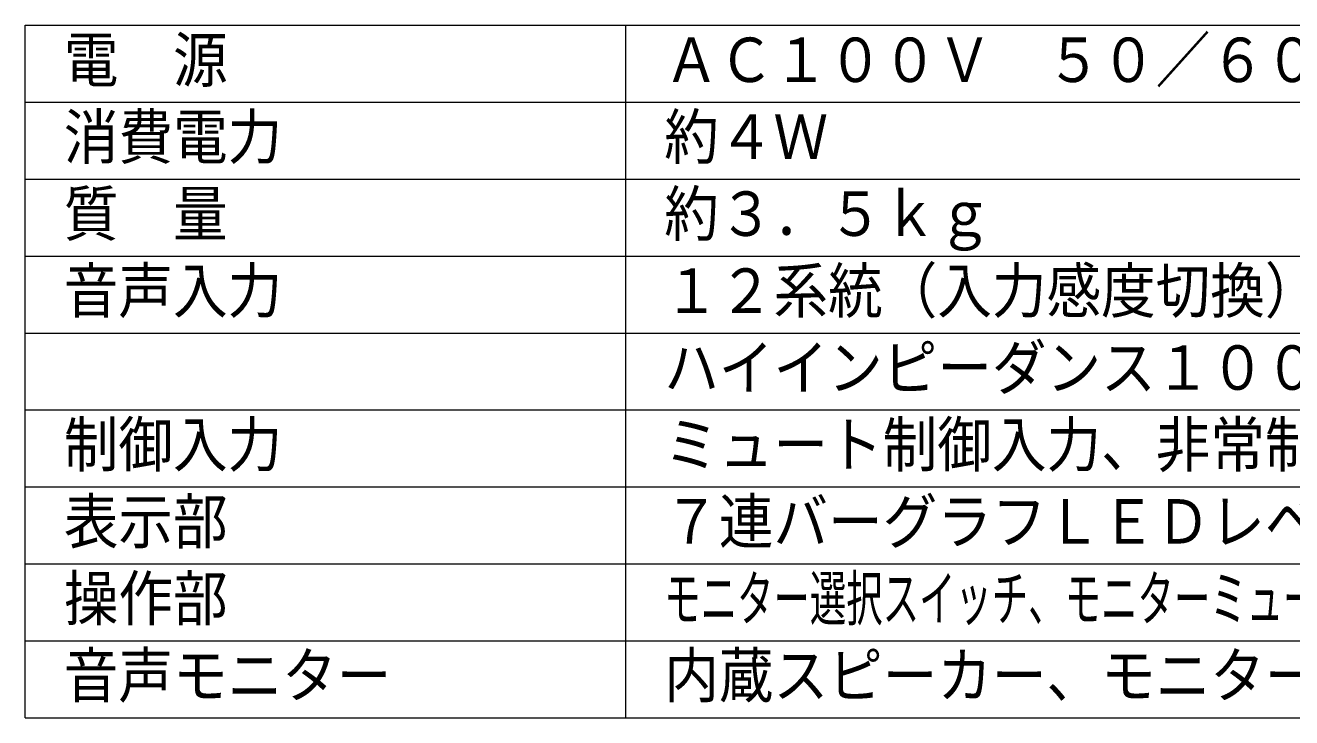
# Model space of a CAD drawing. Units: millimetres on the paper. Extents: x -62 to 64, y -58 to 59.
# Drawn here: x -62.5 to 19.8, y -54.5 to -9.5 of the extents above; entities that cross this region are included whole.
import ezdxf
from ezdxf.enums import TextEntityAlignment as Align

# ---------------------------------------------------------------- set-up
doc = ezdxf.new("R2010")
doc.units = ezdxf.units.MM
doc.layers.add('0-0_MOJI1', color=7, linetype='Continuous', lineweight=9)
doc.layers.add('0-2_WAKU', color=4, linetype='Continuous', lineweight=9)
doc.styles.add('ＭＳ ゴシック', font='')
doc.styles.get('ＭＳ ゴシック').set_extended_font_data('MS Gothic')

msp = doc.modelspace()

# ---------------------------------------------------------------- linework, layer by layer
at = {"layer": '0-2_WAKU', "color": 3}
for p, q in [((-62.495, -54.464), (-62.495, -9.464)), ((-62.495, -9.464), (62.505, -9.464)), ((-23.495, -54.464), (-23.495, -9.464)), ((-62.495, -54.464), (62.505, -54.464))]:
    msp.add_line(p, q, dxfattribs=at)
at = {"layer": '0-2_WAKU'}
for p, q in [((-62.495, -14.464), (62.505, -14.464)), ((-62.495, -19.464), (62.505, -19.464)), ((-62.495, -24.464), (62.505, -24.464)), ((-62.495, -29.464), (62.505, -29.464)), ((-62.495, -34.464), (62.505, -34.464)), ((-62.495, -39.464), (62.505, -39.464)), ((-62.495, -44.464), (62.505, -44.464)), ((-62.495, -49.464), (62.505, -49.464))]:
    msp.add_line(p, q, dxfattribs=at)

# ---------------------------------------------------------------- texts
at = {"layer": '0-0_MOJI1', "style": 'ＭＳ ゴシック'}
for s, width, p in [('ＡＣ１００Ｖ\u3000５０／６０Ｈｚ、ＤＣ２４Ｖ', 0.9, (-20.995, -14.019)), ('電\u3000源', 0.9, (-59.995, -14.019)), ('消費電力', 0.9, (-59.995, -19.019)), ('約４Ｗ', 0.9, (-20.995, -19.019)), ('質\u3000量', 0.9, (-59.995, -24.019)), ('約３．５ｋｇ', 0.9, (-20.995, -24.019)), ('音声入力', 0.9, (-59.995, -29.019)), ('１２系統（入力感度切換）', 0.9, (-20.995, -29.019)), ('ハイインピーダンス１００系／ライン', 0.9, (-20.995, -34.019)), ('制御入力', 0.9, (-59.995, -39.019)), ('ミュート制御入力、非常制御入力', 0.9, (-20.995, -39.019)), ('表示部', 0.9, (-59.995, -44.019)), ('７連バーグラフＬＥＤレベルメーター １２系統', 0.9, (-20.995, -44.019)), ('操作部', 0.9, (-59.995, -49.019)), ('モニター選択スイッチ、モニターミュートスイッチ、モニター音量調節つまみ', 0.6, (-20.995, -49.019)), ('音声モニター', 0.9, (-59.995, -54.019)), ('内蔵スピーカー、モニター出力１回路', 0.9, (-20.995, -54.019))]:
    msp.add_text(s, height=2.889, dxfattribs=dict(at, width=width)).set_placement(p, align=Align.BOTTOM_LEFT)

doc.saveas('drawing.dxf')
